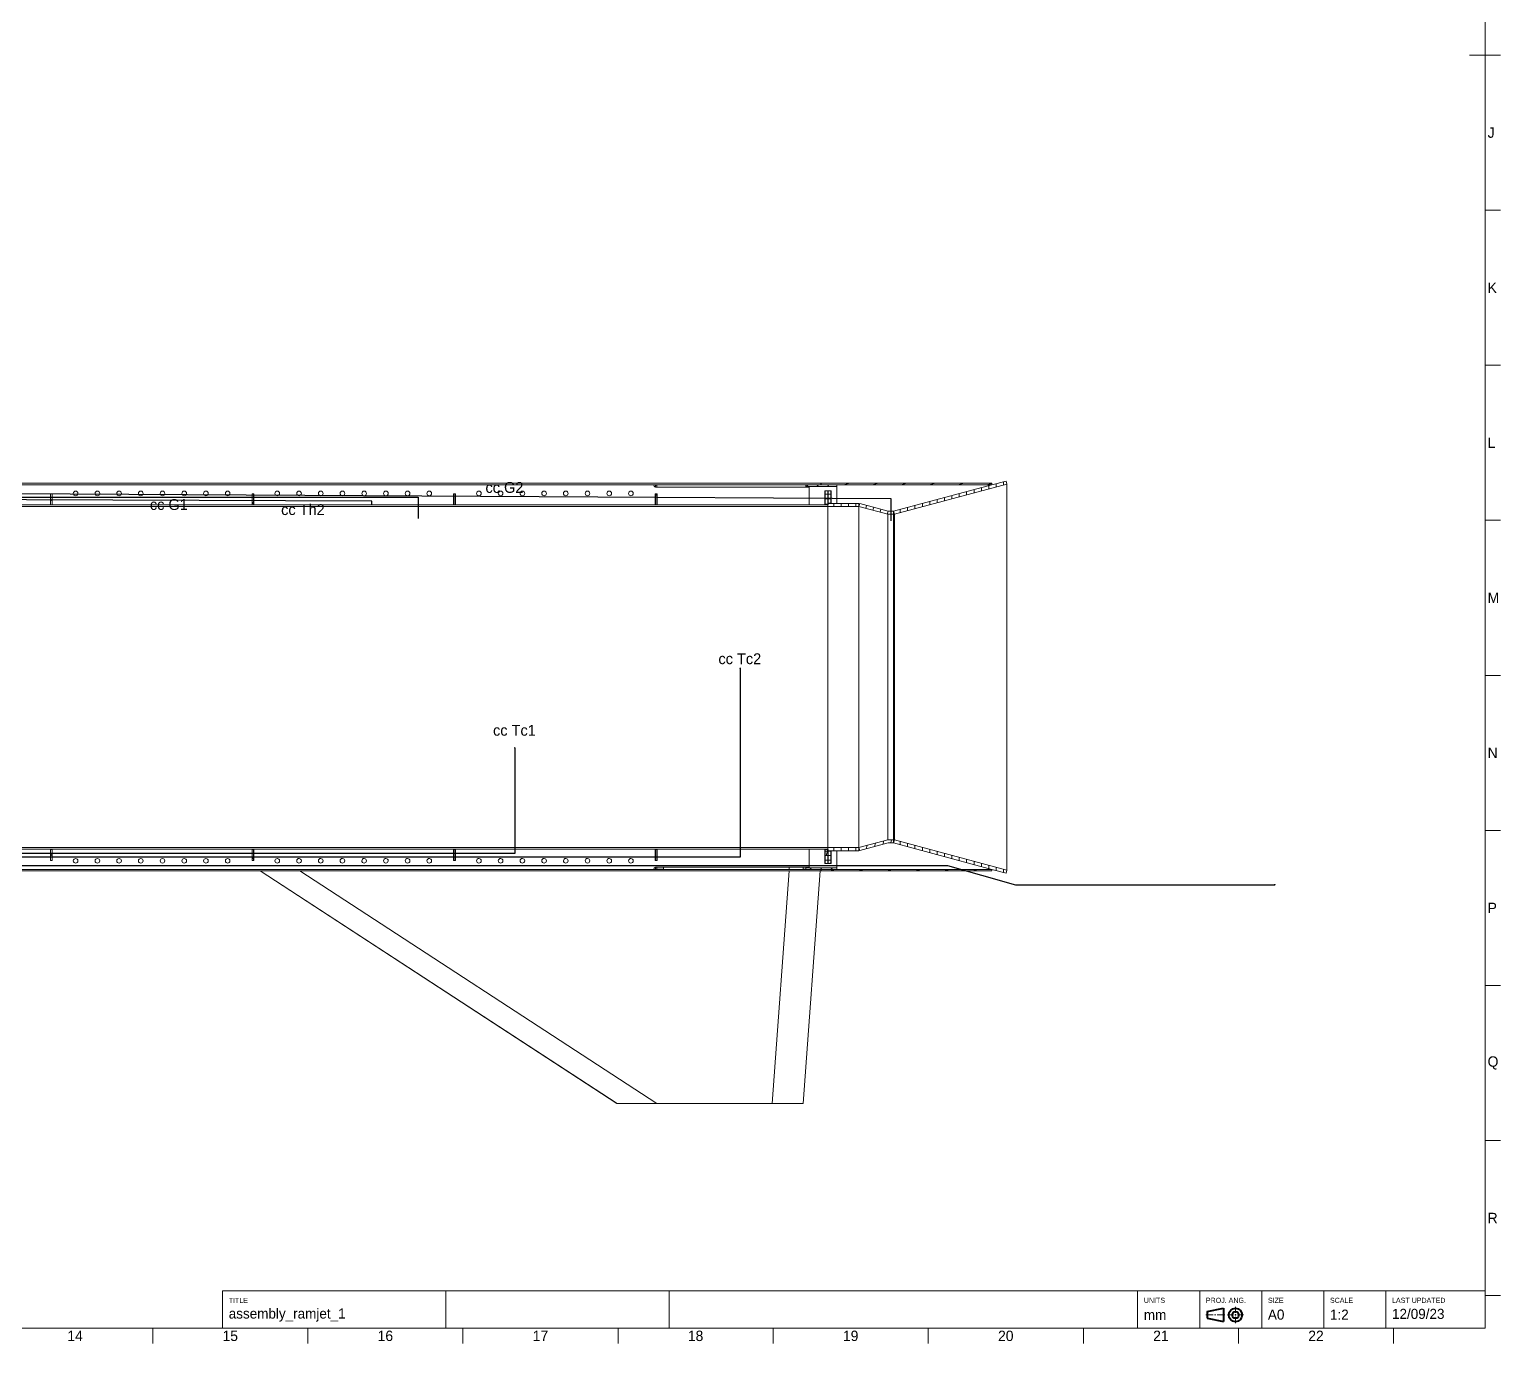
# Model space of a CAD drawing. Header units: millimetres. Extents: x 10 to 2348, y 8 to 1670.
# Drawn here: x 1399 to 2348, y 8 to 855 of the extents above; entities that cross this region are included whole.
import ezdxf
from ezdxf.enums import TextEntityAlignment as Align

# ---------------------------------------------------------------- set-up
doc = ezdxf.new("R2010")
doc.units = ezdxf.units.MM
doc.layers.add('Border', color=7, linetype='Continuous')
doc.layers.add('Geometries', color=7, linetype='Continuous')
for name, color, linetype, lineweight in [('Gauge pressure sensore line', 150, 'Continuous', 25), ('Thermistors', 40, 'Continuous', 25), ('Thermocouples', 220, 'Continuous', 25)]:
    doc.layers.add(name, color=color, linetype=linetype, lineweight=lineweight)
doc.styles.add('Shapr10', font='txt', dxfattribs={"height": 3.3495})
doc.styles.add('Shapr11', font='txt', dxfattribs={"height": 3.3495})
doc.styles.add('Shapr12', font='txt', dxfattribs={"height": 3.3495})
doc.styles.add('Shapr2', font='txt', dxfattribs={"height": 3.3495})
doc.styles.add('Shapr3', font='txt', dxfattribs={"height": 3.3495})
doc.styles.add('Shapr4', font='txt', dxfattribs={"height": 3.3495})
doc.styles.add('Shapr5', font='txt', dxfattribs={"height": 3.3495})
doc.styles.add('Shapr6', font='txt', dxfattribs={"height": 3.3495})
doc.styles.add('Shapr7', font='txt', dxfattribs={"height": 3.3495})
doc.styles.add('Shapr8', font='txt', dxfattribs={"height": 3.3495})
doc.styles.add('Shapr80', font='txt', dxfattribs={"height": 3.3495})
doc.styles.add('Shapr9', font='txt', dxfattribs={"height": 3.3495})
pattern_1 = [(45, (1184.4795, 363.148), (-3.367596, 3.367596), [])]
pattern_2 = [(0, (1184.4795, 363.148), (0, 4.7625), [])]
pattern_3 = [(75, (1184.4795, 363.148), (-4.600222, 1.232626), [])]
pattern_4 = [(90, (1184.4795, 363.148), (-4.7625, 3e-16), [])]
pattern_5 = [(15, (1184.4795, 363.148), (-1.232626, 4.600222), [])]

# ---------------------------------------------------------------- blocks, each defined once
blk = doc.blocks.new('*U3')
at = {"layer": 'Border', "linetype": 'Continuous', "lineweight": 15}
for p, q in [((1179, 22), (772, 22)), ((772, 10), (772, 22)), ((844, 10), (844, 22)), ((916, 10), (916, 22)), ((1067, 10), (1067, 22)), ((1087, 10), (1087, 22)), ((1107, 10), (1107, 22)), ((1127, 10), (1127, 22)), ((1147, 10), (1147, 22)), ((1179, 10), (1179, 22)), ((1089, 14.23), (1091.38, 14.23)), ((1091.82, 14.23), (1092.25, 14.23)), ((1095.07, 14.23), (1092.68, 14.23)), ((1097.88, 14.23), (1095.93, 14.23)), ((1098.32, 14.23), (1098.75, 14.23)), ((1098.53, 14.88), (1098.53, 16.83)), ((1098.53, 14.02), (1098.53, 14.45)), ((1099.18, 14.23), (1101.13, 14.23)), ((1179, 10), (772, 10)), ((1098.53, 13.58), (1098.53, 11.63))]:
    blk.add_line(p, q, dxfattribs=at)
at = {"layer": 'Border', "linetype": 'Continuous', "lineweight": 40}
for p, q in [((1089.43, 15.32), (1094.63, 16.4)), ((1089.43, 15.32), (1089.43, 13.15)), ((1094.63, 16.4), (1094.63, 12.07)), ((1089.43, 13.15), (1094.63, 12.07))]:
    blk.add_line(p, q, dxfattribs=at)
for radius in [2.17, 1.08]:
    blk.add_circle((1098.53, 14.23), radius, dxfattribs=at)

msp = doc.modelspace()

# ---------------------------------------------------------------- hatches: boundary and pattern name
at = {"layer": 'Geometries', "linetype": 'Continuous', "lineweight": 15}
h = msp.add_hatch(dxfattribs=at)
h.set_pattern_fill('ANSI31', color=256, scale=1.5, style=0)
h.set_pattern_definition(pattern_1)
h.paths.add_polyline_path([(1919.93, 560.43), (1899.93, 560.43), (1899.93, 561.43), (1919.93, 561.43)], flags=0)
h.paths.add_polyline_path([(1919.93, 313.43), (1899.93, 313.43), (1899.93, 314.43), (1919.93, 314.43)], flags=0)
h = msp.add_hatch(dxfattribs=at)
h.set_pattern_fill('ANSI31', color=256, scale=1.5, angle=330, style=0)
h.set_pattern_definition(pattern_5)
h.paths.add_polyline_path([(2019.93, 561.43), (1909.93, 561.43), (1909.93, 562.43), (2019.93, 562.43)], flags=0)
h.paths.add_polyline_path([(2019.93, 312.43), (1909.93, 312.43), (1909.93, 313.43), (2019.93, 313.43)], flags=0)
h = msp.add_hatch(dxfattribs=at)
h.set_pattern_fill('ANSI31', color=256, scale=1.5, angle=45, style=0)
h.set_pattern_definition(pattern_4)
h.paths.add_polyline_path([(2029, 311), (1973.6, 325.84), (1956.48, 330.43), (1957, 332.36), (1970.64, 328.71), (2029.52, 312.93)], flags=0)
h.paths.add_polyline_path([(2029.52, 561.93), (1991.16, 551.65), (1957, 542.5), (1956.48, 544.43), (1989.86, 553.38), (2029, 563.86)], flags=0)
h = msp.add_hatch(dxfattribs=at)
h.set_pattern_fill('ANSI31', color=256, scale=1.5, style=0)
h.set_pattern_definition(pattern_1)
h.paths.add_polyline_path([(1412.94, 319.13), (1412.94, 326.23), (1413.94, 326.23), (1413.94, 319.13)], flags=0)
h.paths.add_polyline_path([(1413.94, 555.73), (1413.94, 548.63), (1412.94, 548.63), (1412.94, 555.73)], flags=0)
h = msp.add_hatch(dxfattribs=at)
h.set_pattern_fill('ANSI31', color=256, scale=1.5, angle=90, style=0)
h.set_pattern_definition([(135, (1184.4795, 363.148), (-3.367596, -3.367596), [])])
h.paths.add_polyline_path([(1542.94, 319.13), (1542.94, 326.23), (1543.94, 326.23), (1543.94, 319.13)], flags=0)
h.paths.add_polyline_path([(1543.94, 555.73), (1543.94, 548.63), (1542.94, 548.63), (1542.94, 555.73)], flags=0)
h = msp.add_hatch(dxfattribs=at)
h.set_pattern_fill('ANSI31', color=256, scale=1.5, angle=60, style=0)
h.set_pattern_definition([(105, (1184.4795, 363.148), (-4.60022, -1.232626), [])])
h.paths.add_polyline_path([(1802.94, 319.13), (1802.94, 326.23), (1803.94, 326.23), (1803.94, 319.13)], flags=0)
h.paths.add_polyline_path([(1803.94, 555.73), (1803.94, 548.63), (1802.94, 548.63), (1802.94, 555.73)], flags=0)
h = msp.add_hatch(dxfattribs=at)
h.set_pattern_fill('ANSI31', color=256, scale=1.5, angle=315, style=0)
h.set_pattern_definition(pattern_2)
h.paths.add_polyline_path([(1914.13, 552.43), (1914.13, 548.63), (1912.13, 548.63), (1912.13, 552.43)], flags=0)
h.paths.add_polyline_path([(1912.13, 557.63), (1914.13, 557.63), (1914.13, 555.43), (1912.13, 555.43)], flags=0)
h.paths.add_polyline_path([(1912.13, 322.43), (1912.13, 326.23), (1914.13, 326.23), (1914.13, 322.43)], flags=0)
h.paths.add_polyline_path([(1914.13, 317.23), (1912.13, 317.23), (1912.13, 319.43), (1914.13, 319.43)], flags=0)
h = msp.add_hatch(dxfattribs=at)
h.set_pattern_fill('ANSI31', color=256, scale=1.5, angle=30, style=0)
h.set_pattern_definition(pattern_3)
h.paths.add_polyline_path([(1914.33, 552.43), (1914.33, 548.63), (1912.33, 548.63), (1912.33, 552.43)], flags=0)
h.paths.add_polyline_path([(1912.33, 557.63), (1914.33, 557.63), (1914.33, 555.43), (1912.33, 555.43)], flags=0)
h.paths.add_polyline_path([(1912.33, 322.43), (1912.33, 326.23), (1914.33, 326.23), (1914.33, 322.43)], flags=0)
h.paths.add_polyline_path([(1914.33, 317.23), (1912.33, 317.23), (1912.33, 319.43), (1914.33, 319.43)], flags=0)
h = msp.add_hatch(dxfattribs=at)
h.set_pattern_fill('ANSI31', color=256, scale=1.5, angle=330, style=0)
h.set_pattern_definition(pattern_5)
h.paths.add_polyline_path([(1916.13, 552.43), (1916.13, 549.63), (1914.13, 549.63), (1914.13, 552.43)], flags=0)
h.paths.add_polyline_path([(1914.13, 322.43), (1914.13, 325.23), (1916.13, 325.23), (1916.13, 322.43)], flags=0)
h.paths.add_polyline_path([(1914.13, 557.63), (1916.13, 557.63), (1916.13, 555.43), (1914.13, 555.43)], flags=0)
h.paths.add_polyline_path([(1916.13, 317.23), (1914.13, 317.23), (1914.13, 319.43), (1916.13, 319.43)], flags=0)
h = msp.add_hatch(dxfattribs=at)
h.set_pattern_fill('ANSI31', color=256, scale=1.5, angle=315, style=0)
h.set_pattern_definition(pattern_2)
h.paths.add_polyline_path([(1916.33, 552.43), (1916.33, 549.63), (1914.33, 549.63), (1914.33, 552.43)], flags=0)
h.paths.add_polyline_path([(1914.33, 322.43), (1914.33, 325.23), (1916.33, 325.23), (1916.33, 322.43)], flags=0)
h.paths.add_polyline_path([(1914.33, 557.63), (1916.33, 557.63), (1916.33, 555.43), (1914.33, 555.43)], flags=0)
h.paths.add_polyline_path([(1916.33, 317.23), (1914.33, 317.23), (1914.33, 319.43), (1916.33, 319.43)], flags=0)
h = msp.add_hatch(dxfattribs=at)
h.set_pattern_fill('ANSI31', color=256, scale=1.5, angle=45, style=0)
h.set_pattern_definition(pattern_4)
h.paths.add_polyline_path([(1934.13, 547.43), (1914.13, 547.43), (1914.13, 549.43), (1934.13, 549.43)], flags=0)
h.paths.add_polyline_path([(1934.13, 325.43), (1914.13, 325.43), (1914.13, 327.43), (1934.13, 327.43)], flags=0)
h = msp.add_hatch(dxfattribs=at)
h.set_pattern_fill('ANSI31', color=256, scale=1.5, angle=30, style=0)
h.set_pattern_definition(pattern_3)
h.paths.add_polyline_path([(1934.65, 325.5), (1934.13, 327.43), (1952.8, 332.43), (1956.48, 332.43), (1956.48, 330.43), (1953.06, 330.43)], flags=0)
h.paths.add_polyline_path([(1934.13, 547.43), (1934.65, 549.36), (1953.06, 544.43), (1956.48, 544.43), (1956.48, 542.43), (1952.8, 542.43)], flags=0)

# ---------------------------------------------------------------- linework, layer by layer
at = {"layer": 'Border', "linetype": 'Continuous', "lineweight": 15}
for p, q in [((2337.86, 17.55), (2337.86, 1659.55)), ((2327.86, 838.55), (2347.86, 838.55)), ((2337.86, 738.55), (2347.86, 738.55)), ((2337.86, 638.55), (2347.86, 638.55)), ((2337.86, 538.55), (2347.86, 538.55)), ((2337.86, 438.55), (2347.86, 438.55)), ((2337.86, 338.55), (2347.86, 338.55)), ((2337.86, 238.55), (2347.86, 238.55)), ((2337.86, 138.55), (2347.86, 138.55)), ((2337.86, 38.55), (2347.86, 38.55)), ((19.86, 17.55), (2337.86, 17.55)), ((1478.86, 17.55), (1478.86, 7.55)), ((1578.86, 17.55), (1578.86, 7.55)), ((1678.86, 17.55), (1678.86, 7.55)), ((1778.86, 17.55), (1778.86, 7.55)), ((1878.86, 17.55), (1878.86, 7.55)), ((1978.86, 17.55), (1978.86, 7.55)), ((2078.86, 17.55), (2078.86, 7.55)), ((2178.86, 17.55), (2178.86, 7.55)), ((2278.86, 17.55), (2278.86, 7.55))]:
    msp.add_line(p, q, dxfattribs=at)
at = {"layer": 'Gauge pressure sensore line'}
for points in [[(1274.26, 556.52), (1954.71, 552.53), (1954.71, 538.11)], [(1274.73, 553.44), (1650.05, 553.44), (1650.05, 539.61)]]:
    msp.add_lwpolyline(points, dxfattribs=at)
at = {"layer": 'Geometries', "linetype": 'Continuous', "lineweight": 13}
for p, q in [((1909.63, 562.43), (1263.99, 562.43)), ((1909.63, 561.43), (1263.99, 561.43)), ((1275.99, 561.43), (1801.89, 561.43)), ((1803.94, 561.23), (1802.94, 561.23)), ((1802.94, 561.23), (1802.94, 560)), ((1803.94, 559.93), (1803.39, 559.93)), ((1803.94, 561.23), (1803.94, 559.93)), ((1899.93, 559.93), (1803.94, 559.93)), ((1899.93, 560.43), (1899.93, 561.43)), ((1909.63, 561.43), (1899.93, 561.43)), ((1919.93, 560.43), (1899.93, 560.43)), ((1899.93, 560.43), (1899.93, 559.93)), ((1902.13, 559.93), (1899.93, 559.93)), ((1902.13, 559.93), (1902.13, 548.43)), ((1909.63, 561.43), (1909.63, 562.43)), ((1909.93, 561.43), (1909.63, 561.43)), ((1909.93, 561.43), (1909.93, 562.43)), ((2019.93, 562.43), (1909.93, 562.43)), ((1919.93, 561.43), (1909.93, 561.43)), ((2019.93, 561.43), (1909.93, 561.43)), ((1919.93, 561.43), (1919.93, 560.43)), ((1919.93, 560.43), (1919.93, 549.43)), ((2019.93, 561.43), (1956.48, 544.43)), ((2029.52, 561.93), (1957, 542.5)), ((2029, 563.86), (2019.93, 561.43)), ((2019.93, 562.43), (2019.93, 561.43)), ((2029.52, 561.93), (2029, 563.86)), ((2029.52, 561.93), (2029.52, 312.93)), ((1412.89, 555.73), (1412.89, 548.43)), ((1412.94, 555.73), (1412.89, 555.73)), ((1413.94, 555.73), (1412.94, 555.73)), ((1412.94, 548.63), (1412.94, 555.73)), ((1413.94, 555.73), (1412.94, 555.73)), ((1413.94, 548.63), (1413.94, 555.73)), ((1413.99, 555.73), (1413.94, 555.73)), ((1413.99, 548.43), (1413.99, 555.73)), ((1542.94, 555.73), (1542.89, 555.73)), ((1542.89, 555.73), (1542.89, 548.43)), ((1542.94, 548.63), (1542.94, 555.73)), ((1543.94, 555.73), (1542.94, 555.73)), ((1543.94, 555.73), (1542.94, 555.73)), ((1543.94, 548.63), (1543.94, 555.73)), ((1543.99, 555.73), (1543.94, 555.73)), ((1543.99, 548.43), (1543.99, 555.73)), ((1672.94, 555.73), (1672.89, 555.73)), ((1672.89, 555.73), (1672.89, 548.43)), ((1673.94, 555.73), (1672.94, 555.73)), ((1673.94, 555.73), (1672.94, 555.73)), ((1672.94, 548.63), (1672.94, 555.73)), ((1673.99, 555.73), (1673.94, 555.73)), ((1673.94, 548.63), (1673.94, 555.73)), ((1673.99, 548.43), (1673.99, 555.73)), ((1802.94, 555.73), (1802.89, 555.73)), ((1802.89, 555.73), (1802.89, 548.43)), ((1802.94, 548.63), (1802.94, 555.73)), ((1803.94, 555.73), (1802.94, 555.73)), ((1803.94, 555.73), (1802.94, 555.73)), ((1803.99, 555.73), (1803.94, 555.73)), ((1803.94, 548.63), (1803.94, 555.73)), ((1803.99, 548.43), (1803.99, 555.73)), ((1912.13, 557.63), (1912.13, 555.43)), ((1914.13, 557.63), (1912.13, 557.63)), ((1912.13, 555.43), (1912.13, 552.43)), ((1914.13, 555.43), (1912.13, 555.43)), ((1912.13, 552.43), (1912.13, 548.63)), ((1912.13, 552.43), (1914.13, 552.43)), ((1914.13, 557.63), (1912.33, 557.63)), ((1912.33, 557.63), (1912.33, 555.43)), ((1914.33, 555.43), (1912.33, 555.43)), ((1912.33, 555.43), (1912.33, 552.43)), ((1912.33, 552.43), (1912.33, 548.63)), ((1912.33, 552.43), (1914.33, 552.43)), ((1916.13, 557.63), (1914.13, 557.63)), ((1914.13, 557.63), (1914.13, 555.43)), ((1914.13, 557.63), (1914.13, 555.43)), ((1914.33, 557.63), (1914.13, 557.63)), ((1914.13, 555.43), (1914.13, 552.43)), ((1914.13, 552.43), (1914.13, 555.43)), ((1916.13, 555.43), (1914.13, 555.43)), ((1914.13, 552.43), (1914.13, 548.63)), ((1914.13, 552.43), (1916.13, 552.43)), ((1914.13, 552.43), (1914.13, 549.63)), ((1916.13, 557.63), (1914.33, 557.63)), ((1914.33, 557.63), (1914.33, 555.43)), ((1914.33, 557.63), (1914.33, 555.43)), ((1916.33, 555.43), (1914.33, 555.43)), ((1914.33, 555.43), (1914.33, 552.43)), ((1914.33, 552.43), (1914.33, 555.43)), ((1914.33, 552.43), (1914.33, 549.63)), ((1914.33, 552.43), (1916.33, 552.43)), ((1914.33, 552.43), (1914.33, 549.63)), ((1916.13, 557.63), (1916.13, 555.43)), ((1916.33, 557.63), (1916.13, 557.63)), ((1916.13, 555.43), (1916.13, 552.43)), ((1916.13, 552.43), (1916.13, 549.63)), ((1916.33, 557.63), (1916.33, 555.43)), ((1916.33, 555.43), (1916.33, 552.43)), ((1916.33, 552.43), (1916.33, 549.63)), ((1314.13, 547.43), (1914.13, 547.43)), ((1412.89, 548.43), (1319.08, 548.43)), ((1319.08, 548.43), (1412.89, 548.43)), ((1412.94, 548.43), (1412.89, 548.43)), ((1413.94, 548.63), (1412.94, 548.63)), ((1412.94, 548.43), (1412.94, 548.63)), ((1413.94, 548.43), (1412.94, 548.43)), ((1413.94, 548.43), (1413.94, 548.63)), ((1413.94, 548.43), (1413.99, 548.43)), ((1542.89, 548.43), (1413.99, 548.43)), ((1413.99, 548.43), (1542.89, 548.43)), ((1542.94, 548.43), (1542.89, 548.43)), ((1542.94, 548.43), (1542.94, 548.63)), ((1543.94, 548.63), (1542.94, 548.63)), ((1543.94, 548.43), (1542.94, 548.43)), ((1543.94, 548.43), (1543.94, 548.63)), ((1543.94, 548.43), (1543.99, 548.43)), ((1543.99, 548.43), (1672.89, 548.43)), ((1672.89, 548.43), (1543.99, 548.43)), ((1672.94, 548.43), (1672.89, 548.43)), ((1673.94, 548.63), (1672.94, 548.63)), ((1672.94, 548.43), (1672.94, 548.63)), ((1673.94, 548.43), (1672.94, 548.43)), ((1673.94, 548.43), (1673.94, 548.63)), ((1673.94, 548.43), (1673.99, 548.43)), ((1802.89, 548.43), (1673.99, 548.43)), ((1673.99, 548.43), (1802.89, 548.43)), ((1802.94, 548.43), (1802.89, 548.43)), ((1803.94, 548.63), (1802.94, 548.63)), ((1802.94, 548.43), (1802.94, 548.63)), ((1803.94, 548.43), (1802.94, 548.43)), ((1803.94, 548.43), (1803.94, 548.63)), ((1803.94, 548.43), (1803.99, 548.43)), ((1899.93, 548.43), (1803.99, 548.43)), ((1899.93, 548.43), (1803.99, 548.43)), ((1899.93, 548.43), (1902.13, 548.43)), ((1902.13, 548.43), (1899.93, 548.43)), ((1909.63, 548.43), (1902.13, 548.43)), ((1909.93, 548.43), (1909.63, 548.43)), ((1912.13, 548.43), (1909.93, 548.43)), ((1914.13, 548.63), (1912.13, 548.63)), ((1912.13, 548.63), (1912.13, 548.43)), ((1912.33, 548.43), (1912.13, 548.43)), ((1914.33, 548.63), (1912.33, 548.63)), ((1912.33, 548.63), (1912.33, 548.43)), ((1912.33, 548.43), (1914.13, 548.43)), ((1916.13, 549.63), (1914.13, 549.63)), ((1914.33, 549.43), (1914.13, 549.43)), ((1914.13, 548.63), (1914.13, 549.43)), ((1914.13, 548.43), (1914.13, 548.63)), ((1914.13, 548.43), (1914.13, 548.43)), ((1914.13, 548.43), (1914.13, 547.43)), ((1914.13, 547.43), (1914.13, 548.43)), ((1914.13, 547.43), (1914.13, 327.43)), ((1914.13, 547.43), (1914.13, 327.43)), ((1934.13, 547.43), (1914.13, 547.43)), ((1914.13, 547.43), (1914.13, 547.43)), ((1914.33, 549.63), (1914.33, 549.43)), ((1916.33, 549.63), (1914.33, 549.63)), ((1916.13, 549.43), (1914.33, 549.43)), ((1914.33, 549.43), (1914.33, 548.63)), ((1916.13, 549.63), (1916.13, 549.43)), ((1916.33, 549.43), (1916.13, 549.43)), ((1916.33, 549.63), (1916.33, 549.43)), ((1919.93, 549.43), (1916.33, 549.43)), ((1934.13, 549.43), (1919.93, 549.43)), ((1934.13, 549.43), (1934.13, 547.43)), ((1934.65, 549.36), (1934.13, 547.43)), ((1934.13, 547.43), (1934.13, 327.43)), ((1934.13, 547.43), (1934.13, 327.43)), ((1952.8, 542.43), (1934.13, 547.43)), ((1934.65, 549.36), (1953.06, 544.43)), ((1952.8, 542.43), (1952.8, 332.43)), ((1956.48, 542.43), (1952.8, 542.43)), ((1956.48, 544.43), (1953.06, 544.43)), ((1957, 542.5), (1956.48, 544.43)), ((1956.48, 544.43), (1956.48, 542.43)), ((1956.48, 542.43), (1956.48, 332.43)), ((1957, 542.5), (1957, 332.36)), ((1934.13, 327.43), (1952.8, 332.43)), ((1952.8, 332.43), (1956.48, 332.43)), ((1956.48, 332.43), (1956.48, 330.43)), ((1956.48, 330.43), (1957, 332.36)), ((1957, 332.36), (2029.52, 312.93)), ((1314.13, 327.43), (1914.13, 327.43)), ((1319.08, 326.43), (1412.89, 326.43)), ((1319.08, 326.43), (1412.89, 326.43)), ((1412.89, 326.43), (1412.89, 319.13)), ((1412.89, 326.43), (1412.94, 326.43)), ((1413.94, 326.43), (1412.94, 326.43)), ((1412.94, 326.23), (1412.94, 326.43)), ((1412.94, 326.23), (1413.94, 326.23)), ((1412.94, 319.13), (1412.94, 326.23)), ((1413.94, 326.23), (1413.94, 326.43)), ((1413.99, 326.43), (1413.94, 326.43)), ((1413.94, 319.13), (1413.94, 326.23)), ((1413.99, 327.44), (1413.99, 327.55)), ((1413.99, 327.55), (1542.89, 327.55)), ((1542.89, 327.44), (1413.99, 327.44)), ((1413.99, 326.43), (1542.89, 326.43)), ((1413.99, 319.13), (1413.99, 326.43)), ((1413.99, 326.43), (1542.89, 326.43)), ((1542.89, 327.44), (1542.89, 327.55)), ((1542.89, 326.43), (1542.94, 326.43)), ((1542.89, 326.43), (1542.89, 319.13)), ((1542.94, 326.23), (1542.94, 326.43)), ((1543.94, 326.43), (1542.94, 326.43)), ((1542.94, 326.23), (1543.94, 326.23)), ((1542.94, 319.13), (1542.94, 326.23)), ((1543.94, 326.23), (1543.94, 326.43)), ((1543.99, 326.43), (1543.94, 326.43)), ((1543.94, 319.13), (1543.94, 326.23)), ((1543.99, 327.44), (1543.99, 327.55)), ((1543.99, 327.55), (1672.89, 327.55)), ((1672.89, 327.44), (1543.99, 327.44)), ((1543.99, 326.43), (1672.89, 326.43)), ((1543.99, 326.43), (1672.89, 326.43)), ((1543.99, 319.13), (1543.99, 326.43)), ((1672.89, 327.44), (1672.89, 327.55)), ((1672.89, 326.43), (1672.94, 326.43)), ((1672.89, 326.43), (1672.89, 319.13)), ((1672.94, 326.23), (1672.94, 326.43)), ((1673.94, 326.43), (1672.94, 326.43)), ((1672.94, 319.13), (1672.94, 326.23)), ((1672.94, 326.23), (1673.94, 326.23)), ((1673.94, 326.23), (1673.94, 326.43)), ((1673.99, 326.43), (1673.94, 326.43)), ((1673.94, 319.13), (1673.94, 326.23)), ((1673.99, 327.44), (1673.99, 327.55)), ((1673.99, 327.55), (1802.89, 327.55)), ((1802.89, 327.44), (1673.99, 327.44)), ((1673.99, 326.43), (1802.89, 326.43)), ((1673.99, 326.43), (1802.89, 326.43)), ((1673.99, 319.13), (1673.99, 326.43)), ((1802.89, 327.44), (1802.89, 327.55)), ((1802.89, 326.43), (1802.94, 326.43)), ((1802.89, 326.43), (1802.89, 319.13)), ((1803.94, 326.43), (1802.94, 326.43)), ((1802.94, 326.23), (1802.94, 326.43)), ((1802.94, 319.13), (1802.94, 326.23)), ((1802.94, 326.23), (1803.94, 326.23)), ((1803.99, 326.43), (1803.94, 326.43)), ((1803.94, 326.23), (1803.94, 326.43)), ((1803.94, 319.13), (1803.94, 326.23)), ((1803.99, 326.43), (1899.93, 326.43)), ((1803.99, 326.43), (1899.93, 326.43)), ((1803.99, 319.13), (1803.99, 326.43)), ((1909.93, 326.43), (1899.93, 326.43)), ((1899.93, 326.43), (1902.13, 326.43)), ((1902.13, 326.43), (1902.13, 314.93)), ((1912.13, 326.43), (1909.93, 326.43)), ((1912.33, 326.43), (1912.13, 326.43)), ((1912.13, 326.43), (1912.13, 326.23)), ((1912.13, 326.23), (1912.13, 322.43)), ((1912.13, 326.23), (1914.13, 326.23)), ((1912.33, 326.43), (1914.13, 326.43)), ((1912.33, 326.43), (1912.33, 326.23)), ((1912.33, 326.23), (1912.33, 322.43)), ((1912.33, 326.23), (1914.33, 326.23)), ((1914.13, 326.43), (1914.13, 327.43)), ((1914.13, 327.43), (1934.13, 327.43)), ((1914.13, 327.43), (1914.13, 326.43)), ((1914.13, 326.23), (1914.13, 326.43)), ((1914.13, 326.43), (1914.13, 326.43)), ((1914.13, 326.23), (1914.13, 322.43)), ((1914.13, 325.43), (1914.13, 326.23)), ((1914.13, 325.43), (1914.33, 325.43)), ((1914.13, 325.23), (1916.13, 325.23)), ((1914.13, 325.23), (1914.13, 322.43)), ((1914.33, 326.23), (1914.33, 325.43)), ((1916.13, 325.43), (1914.33, 325.43)), ((1914.33, 325.43), (1914.33, 325.23)), ((1914.33, 325.23), (1914.33, 322.43)), ((1914.33, 325.23), (1916.33, 325.23)), ((1914.33, 325.23), (1914.33, 322.43)), ((1916.13, 325.43), (1916.13, 325.23)), ((1916.33, 325.43), (1916.13, 325.43)), ((1916.13, 325.23), (1916.13, 322.43)), ((1916.33, 325.43), (1916.33, 325.23)), ((1919.93, 325.43), (1916.33, 325.43)), ((1916.33, 325.23), (1916.33, 322.43)), ((1919.93, 325.43), (1919.93, 314.43)), ((1919.93, 325.43), (1934.13, 325.43)), ((1934.13, 327.43), (1934.13, 325.43)), ((1934.13, 327.43), (1934.65, 325.5)), ((1934.65, 325.5), (1953.06, 330.43)), ((1953.06, 330.43), (1956.48, 330.43)), ((2019.93, 313.43), (1956.48, 330.43)), ((1275.99, 313.43), (1801.89, 313.43)), ((1801.89, 313.43), (1275.99, 313.43)), ((1412.89, 319.13), (1412.94, 319.13)), ((1412.94, 319.13), (1413.94, 319.13)), ((1412.94, 319.13), (1413.94, 319.13)), ((1413.94, 319.13), (1413.99, 319.13)), ((1542.89, 319.13), (1542.94, 319.13)), ((1542.94, 319.13), (1543.94, 319.13)), ((1542.94, 319.13), (1543.94, 319.13)), ((1543.94, 319.13), (1543.99, 319.13)), ((1557.68, 318.98), (1557.68, 318.93)), ((1557.68, 318.93), (1557.68, 318.89)), ((1672.89, 319.13), (1672.94, 319.13)), ((1672.94, 319.13), (1673.94, 319.13)), ((1672.94, 319.13), (1673.94, 319.13)), ((1673.94, 319.13), (1673.99, 319.13)), ((1808.18, 313.53), (1801.89, 313.53)), ((1899.93, 313.43), (1801.89, 313.43)), ((1801.89, 313.43), (1808.18, 313.43)), ((1802.89, 319.13), (1802.94, 319.13)), ((1802.94, 319.13), (1803.94, 319.13)), ((1802.94, 319.13), (1803.94, 319.13)), ((1802.94, 314.86), (1802.94, 313.63)), ((1803.94, 313.63), (1802.94, 313.63)), ((1803.39, 314.93), (1803.94, 314.93)), ((1803.94, 319.13), (1803.99, 319.13)), ((1803.94, 314.93), (1808.18, 314.93)), ((1803.94, 314.93), (1803.94, 313.63)), ((1808.18, 314.93), (1889.28, 314.93)), ((1808.18, 314.93), (1808.18, 313.53)), ((1808.18, 313.53), (1808.18, 313.43)), ((1808.18, 313.43), (1889.17, 313.43)), ((1889.17, 313.43), (1889.28, 314.93)), ((1889.17, 313.43), (1898.18, 313.43)), ((1889.28, 314.93), (1898.18, 314.93)), ((1898.18, 314.93), (1898.18, 313.53)), ((1898.18, 314.93), (1899.93, 314.93)), ((1898.18, 313.53), (1898.18, 313.43)), ((1899.93, 313.53), (1898.18, 313.53)), ((1898.18, 313.43), (1899.93, 313.43)), ((1899.93, 314.93), (1902.13, 314.93)), ((1899.93, 314.93), (1899.93, 314.43)), ((1899.93, 313.53), (1899.93, 314.43)), ((1899.93, 314.43), (1919.93, 314.43)), ((1899.93, 313.43), (1899.93, 313.53)), ((1899.93, 313.43), (1909.63, 313.43)), ((1899.93, 313.43), (1899.93, 313.43)), ((1899.93, 313.43), (1909.63, 313.43)), ((1909.93, 313.43), (1909.63, 313.43)), ((1909.63, 312.43), (1909.63, 313.43)), ((1919.93, 313.43), (1909.93, 313.43)), ((1909.93, 312.43), (1909.93, 313.43)), ((1909.93, 313.43), (2019.93, 313.43)), ((1912.13, 322.43), (1912.13, 319.43)), ((1914.13, 322.43), (1912.13, 322.43)), ((1912.13, 319.43), (1912.13, 317.23)), ((1912.13, 319.43), (1914.13, 319.43)), ((1912.33, 317.23), (1912.13, 317.23)), ((1914.33, 322.43), (1912.33, 322.43)), ((1912.33, 322.43), (1912.33, 319.43)), ((1912.33, 319.43), (1914.33, 319.43)), ((1912.33, 319.43), (1912.33, 317.23)), ((1912.33, 317.23), (1914.13, 317.23)), ((1914.13, 317.23), (1912.33, 317.23)), ((1914.13, 319.43), (1914.13, 322.43)), ((1916.13, 322.43), (1914.13, 322.43)), ((1914.13, 322.43), (1914.13, 319.43)), ((1914.13, 319.43), (1914.13, 317.23)), ((1914.13, 319.43), (1914.13, 317.23)), ((1914.13, 319.43), (1916.13, 319.43)), ((1914.33, 317.23), (1914.13, 317.23)), ((1914.33, 317.23), (1914.13, 317.23)), ((1916.33, 322.43), (1914.33, 322.43)), ((1914.33, 322.43), (1914.33, 319.43)), ((1914.33, 319.43), (1914.33, 322.43)), ((1914.33, 319.43), (1914.33, 317.23)), ((1914.33, 319.43), (1914.33, 317.23)), ((1914.33, 319.43), (1916.33, 319.43)), ((1914.33, 317.23), (1916.13, 317.23)), ((1916.13, 317.23), (1914.33, 317.23)), ((1916.13, 322.43), (1916.13, 319.43)), ((1916.13, 319.43), (1916.13, 317.23)), ((1916.33, 317.23), (1916.13, 317.23)), ((1916.33, 322.43), (1916.33, 319.43)), ((1916.33, 319.43), (1916.33, 317.23)), ((1919.93, 314.43), (1919.93, 313.43)), ((2029, 311), (2019.93, 313.43)), ((2019.93, 313.43), (2019.93, 312.43)), ((1548.18, 312.43), (1263.99, 312.43)), ((1778.18, 162.43), (1548.18, 312.43)), ((1548.18, 312.43), (1548.22, 312.43)), ((1548.22, 312.43), (1573.81, 312.43)), ((1778.22, 162.43), (1548.22, 312.43)), ((1573.81, 312.43), (1803.81, 162.43)), ((1573.81, 312.43), (1889.09, 312.43)), ((1878.13, 162.43), (1889.09, 312.43)), ((1889.09, 312.43), (1909.15, 312.43)), ((1909.15, 312.43), (1898.18, 162.43)), ((1909.63, 312.43), (1909.15, 312.43)), ((1909.93, 312.43), (2019.93, 312.43)), ((2029, 311), (2029.52, 312.93)), ((1778.22, 162.43), (1778.18, 162.43)), ((1803.81, 162.43), (1778.22, 162.43)), ((1878.13, 162.43), (1803.81, 162.43)), ((1898.18, 162.43), (1878.13, 162.43))]:
    msp.add_line(p, q, dxfattribs=at)
at = {"layer": 'Geometries', "linetype": 'Continuous', "lineweight": 13, "flags": 128}
msp.add_lwpolyline([(1559.23, 320.43), (1559.18, 320.43), (1559.08, 320.43), (1559.06, 320.43)], dxfattribs=at)
at = {"layer": 'Geometries', "linetype": 'Continuous', "lineweight": 13}
for centre in [(1429.18, 555.93), (1443.18, 555.93), (1457.18, 555.93), (1471.18, 555.93), (1485.18, 555.93), (1499.18, 555.93), (1513.18, 555.93), (1527.18, 555.93), (1559.18, 555.93), (1573.18, 555.93), (1587.18, 555.93), (1601.18, 555.93), (1615.18, 555.93), (1629.18, 555.93), (1643.18, 555.93), (1657.18, 555.93), (1689.18, 555.93), (1703.18, 555.93), (1717.18, 555.93), (1731.18, 555.93), (1745.18, 555.93), (1759.18, 555.93), (1773.18, 555.93), (1787.18, 555.93), (1429.18, 318.93), (1443.18, 318.93), (1457.18, 318.93), (1471.18, 318.93), (1485.18, 318.93), (1499.18, 318.93), (1513.18, 318.93), (1527.18, 318.93), (1559.18, 318.93)]:
    msp.add_circle(centre, 1.5, dxfattribs=at)
for centre, start, end in [((1803.39, 561.43), 180, 252.5424), ((1803.39, 561.43), 252.5424, 270), ((1573.18, 318.93), 88.51955, 358.27072), ((1573.18, 318.93), 88.52125, 91.71803), ((1573.18, 318.93), 1.48453, 88.51955), ((1573.18, 318.93), 358.27072, 1.48453), ((1587.18, 318.93), 88.51955, 358.27072), ((1587.18, 318.93), 88.52125, 91.71803), ((1587.18, 318.93), 1.48453, 88.51955), ((1587.18, 318.93), 358.27072, 1.48453), ((1601.18, 318.93), 88.51955, 358.27072), ((1601.18, 318.93), 88.52125, 91.71803), ((1601.18, 318.93), 1.48453, 88.51955), ((1601.18, 318.93), 358.27072, 1.48453), ((1615.18, 318.93), 88.51955, 358.27072), ((1615.18, 318.93), 88.52125, 91.71803), ((1615.18, 318.93), 1.48453, 88.51955), ((1615.18, 318.93), 358.27072, 1.48453), ((1629.18, 318.93), 88.51955, 358.27072), ((1629.18, 318.93), 88.52125, 91.71803), ((1629.18, 318.93), 1.48453, 88.51955), ((1629.18, 318.93), 358.27072, 1.48453), ((1643.18, 318.93), 88.51955, 358.27072), ((1643.18, 318.93), 88.52125, 91.71803), ((1643.18, 318.93), 1.48453, 88.51955), ((1643.18, 318.93), 358.27072, 1.48453), ((1657.18, 318.93), 88.51955, 358.27072), ((1657.18, 318.93), 88.52125, 91.71803), ((1657.18, 318.93), 1.48453, 88.51955), ((1657.18, 318.93), 358.27072, 1.48453), ((1689.18, 318.93), 88.51955, 358.27072), ((1689.18, 318.93), 88.52125, 91.71803), ((1689.18, 318.93), 1.48453, 88.51955), ((1689.18, 318.93), 358.27072, 1.48453), ((1703.18, 318.93), 88.51955, 358.27072), ((1703.18, 318.93), 88.52125, 91.71803), ((1703.18, 318.93), 1.48453, 88.51955), ((1703.18, 318.93), 358.27072, 1.48453), ((1717.18, 318.93), 88.51955, 358.27072), ((1717.18, 318.93), 88.52125, 91.71803), ((1717.18, 318.93), 1.48453, 88.51955), ((1717.18, 318.93), 358.27072, 1.48453), ((1731.18, 318.93), 88.51955, 358.27072), ((1731.18, 318.93), 88.52125, 91.71803), ((1731.18, 318.93), 1.48453, 88.51955), ((1731.18, 318.93), 358.27072, 1.48453), ((1745.18, 318.93), 88.51955, 358.27072), ((1745.18, 318.93), 88.52125, 91.71803), ((1745.18, 318.93), 1.48453, 88.51955), ((1745.18, 318.93), 358.27072, 1.48453), ((1759.18, 318.93), 88.51955, 358.27072), ((1759.18, 318.93), 88.52125, 91.71803), ((1759.18, 318.93), 1.48453, 88.51955), ((1759.18, 318.93), 358.27072, 1.48453), ((1773.18, 318.93), 88.51955, 358.27072), ((1773.18, 318.93), 88.52125, 91.71803), ((1773.18, 318.93), 1.48453, 88.51955), ((1773.18, 318.93), 358.27072, 1.48453), ((1787.18, 318.93), 88.51955, 358.27072), ((1787.18, 318.93), 88.52125, 91.71803), ((1787.18, 318.93), 1.48453, 88.51955), ((1787.18, 318.93), 358.27072, 1.48453), ((1803.39, 313.43), 107.4576, 176.29794), ((1803.39, 313.43), 176.29794, 180), ((1803.39, 313.43), 90, 107.4576)]:
    msp.add_arc(centre, 1.5, start, end, dxfattribs=at)
at = {"layer": 'Thermistors'}
for points in [[(1620.03, 548.49), (1620.03, 550.83), (896.48, 553.62), (823.58, 468.11)], [(831.42, 431.81), (881.55, 315.85), (1991.19, 315.85), (2035.19, 303.54), (2202.25, 303.54)]]:
    msp.add_lwpolyline(points, dxfattribs=at)
at = {"layer": 'Thermistors', "const_width": 0.343}
for points in [[(1619.82, 548.61, 1), (1620.48, 548.61, 1)], [(2201.94, 303.57, 1), (2202.6, 303.57, 1)]]:
    msp.add_lwpolyline(points, format="xyb", close=True, dxfattribs=at)
at = {"layer": 'Thermocouples'}
for points in [[(1712.25, 391.75), (1712.25, 323.73), (936.12, 323.73), (864.84, 447.38)], [(1857.67, 443.08), (1857.67, 321.21), (920.16, 321.21), (864.38, 434.94)]]:
    msp.add_lwpolyline(points, dxfattribs=at)
at = {"layer": 'Thermocouples', "const_width": 0.343}
for points in [[(1857.33, 443.09, 1), (1857.99, 443.09, 1)], [(1711.92, 391.75, 1), (1712.57, 391.75, 1)]]:
    msp.add_lwpolyline(points, format="xyb", close=True, dxfattribs=at)

# ---------------------------------------------------------------- block references
at = {"xscale": 2, "yscale": 2, "zscale": 2}
msp.add_blockref('*U3', (-20.14, -2.45), dxfattribs=at)

# ---------------------------------------------------------------- texts
at = {"layer": 'Border', "linetype": 'Continuous', "lineweight": 15, "width": 6.699, "style": 'Shapr80'}
for s, insert, char_height, attachment_point in [('J', (2339.51, 788.55), 6.7, 4), ('K', (2339.51, 688.55), 6.7, 4), ('L', (2339.51, 588.55), 6.7, 4), ('M', (2339.51, 488.55), 6.7, 4), ('N', (2339.51, 388.55), 6.7, 4), ('P', (2339.51, 288.55), 6.7, 4), ('Q', (2339.51, 188.55), 6.7, 4), ('R', (2339.51, 88.55), 6.7, 4), ('14', (1428.86, 15.9), 6.699, 2), ('15', (1528.86, 15.9), 6.699, 2), ('16', (1628.86, 15.9), 6.699, 2), ('17', (1728.86, 15.9), 6.699, 2), ('18', (1828.86, 15.9), 6.699, 2), ('19', (1928.86, 15.9), 6.699, 2), ('20', (2028.86, 15.9), 6.699, 2), ('21', (2128.86, 15.9), 6.699, 2), ('22', (2228.86, 15.9), 6.699, 2)]:
    msp.add_mtext(s, dxfattribs=dict(at, insert=insert, char_height=char_height, attachment_point=attachment_point))
at = {"layer": 'Border', "linetype": 'Continuous', "lineweight": 15, "attachment_point": 1}
for s, insert, char_height, style in [('TITLE', (1527.86, 37.05), 3.3, 'Shapr2'), ('assembly_ramjet_1', (1527.86, 30.19), 6.5, 'Shapr3'), ('UNITS', (2117.86, 37.11), 3.3, 'Shapr4'), ('PROJ. ANG.', (2157.86, 37.11), 3.3, 'Shapr6'), ('A0', (2197.86, 29.49), 6.5, 'Shapr8'), ('SIZE', (2197.86, 37.11), 3.3, 'Shapr7'), ('SCALE', (2237.86, 37.11), 3.3, 'Shapr9'), ('1:2', (2237.86, 29.48), 6.5, 'Shapr10'), ('LAST UPDATED', (2277.86, 37.11), 3.3, 'Shapr11'), ('12/09/23', (2277.86, 29.96), 6.5, 'Shapr12'), ('mm', (2117.86, 29.35), 6.5, 'Shapr5')]:
    msp.add_mtext(s, dxfattribs=dict(at, insert=insert, char_height=char_height, style=style))
at = {"layer": 'Gauge pressure sensore line'}
msp.add_text('cc G2', height=7, dxfattribs=at).set_placement((1705.63, 554.13), align=Align.BOTTOM_CENTER)
msp.add_text('cc G1', height=7, dxfattribs=at).set_placement((1489.26, 552.22), align=Align.TOP_CENTER)
at = {"layer": 'Thermistors'}
msp.add_text('cc Th2', height=7, dxfattribs=at).set_placement((1575.71, 539.85), align=Align.BOTTOM_CENTER)
at = {"layer": 'Thermocouples'}
for s, p in [('cc Tc2', (1857.38, 443.66)), ('cc Tc1', (1712.08, 397.52))]:
    msp.add_text(s, height=7, dxfattribs=at).set_placement(p, align=Align.BOTTOM_CENTER)

doc.saveas('drawing.dxf')
